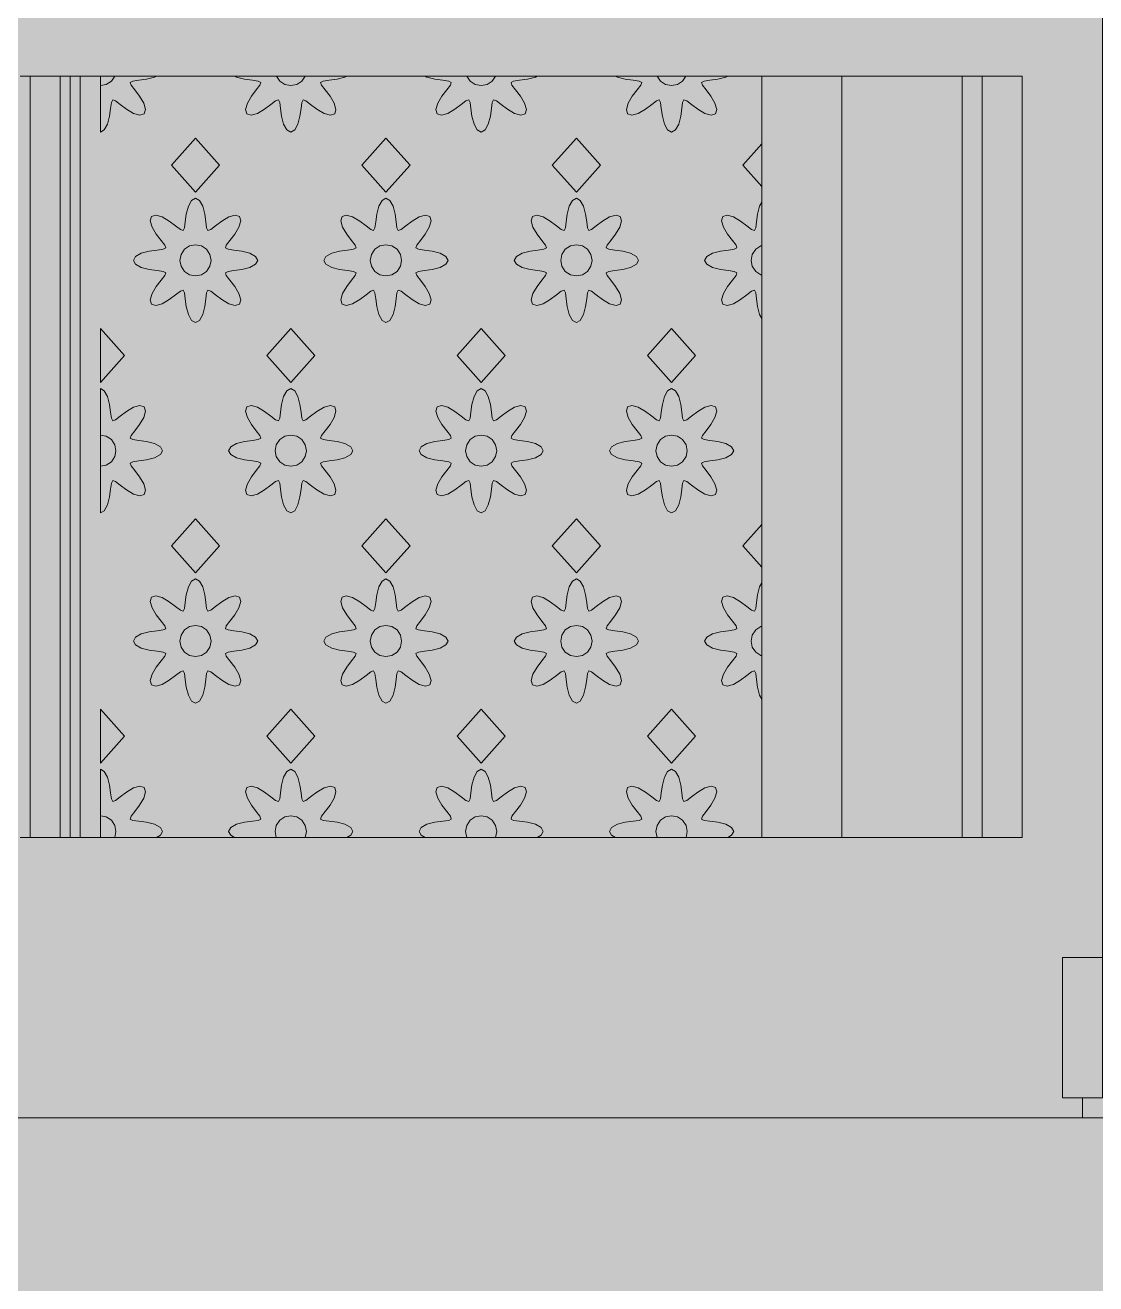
# Model space of a CAD drawing. Header units: millimetres. Extents: x -2000 to 16000, y -1200 to 12411.
# Drawn here: x 9469 to 10285, y 3492 to 4451 of the extents above; entities that cross this region are included whole.
import ezdxf

# ---------------------------------------------------------------- set-up
doc = ezdxf.new("R2010")
doc.units = ezdxf.units.MM
for name, color, linetype, lineweight, true_color in [('00_WHITE_BACKGROUND', 7, 'Continuous', 18, 0xffffff), ('01_STRUCTURE', 7, 'Continuous', 18, 0x000000), ('02_CORNICES', 7, 'Continuous', 18, 0x000000), ('03_FRAMES_DOORS', 7, 'Continuous', 18, 0x000000), ('06_ORNAMENT', 7, 'Continuous', 18, 0x000000), ('07_RAILINGS', 7, 'Continuous', 18, 0x000000)]:
    doc.layers.add(name, color=color, linetype=linetype, lineweight=lineweight, true_color=true_color)

msp = doc.modelspace()

# ---------------------------------------------------------------- linework, layer by layer
at = {"layer": '00_WHITE_BACKGROUND', "lineweight": 18, "true_color": 0xffffff}
msp.add_solid([(-2000, -1200), (16000, -1200), (-2000, 12410.687), (16000, 12410.687)], dxfattribs=at)
at = {"layer": '01_STRUCTURE', "color": 7, "lineweight": 18, "true_color": 0x000000}
for points in [[(10183.2061, 4412.2137), (10183.2061, 3832.0611), (10198.4733, 3832.0611), (10229.0076, 3832.0611), (10229.0076, 4412.2137), (10198.4733, 4412.2137)], [(10274.8092, 3618.3206), (8687.0229, 3618.3206)]]:
    msp.add_lwpolyline(points, dxfattribs=at)
at = {"layer": '02_CORNICES', "color": 7, "lineweight": 18, "true_color": 0x000000}
for points in [[(10717.5573, 3679.3893), (10717.5573, 3740.458), (10687.0229, 3740.458), (10290.0763, 3740.458), (10259.542, 3740.458), (10259.542, 3633.5878), (10274.8092, 3633.5878)], [(10274.8092, 3618.3206), (10335.8779, 3618.3206)]]:
    msp.add_lwpolyline(points, dxfattribs=at)
at = {"layer": '03_FRAMES_DOORS', "color": 7, "lineweight": 18, "true_color": 0x000000}
for points in [[(9465.6489, 3832.0611), (9473.2824, 3832.0611), (9473.2824, 4412.2137), (9465.6489, 4412.2137)], [(9503.8168, 4412.2137), (9503.8168, 3832.0611), (9511.4504, 3832.0611)], [(9511.4504, 3832.0611), (9511.4504, 4412.2137)], [(10030.5344, 4360.6412), (10030.5344, 4412.2137)], [(10091.6031, 3832.0611), (10091.6031, 4412.2137)], [(10030.5344, 4316.0305), (10030.5344, 4328.0153)], [(10030.5344, 4070.5649), (10030.5344, 4227.5878)], [(10030.5344, 4025.9542), (10030.5344, 4037.9389)], [(10030.5344, 3832.0611), (10030.5344, 3937.5115)], [(9511.4504, 3832.0611), (9526.7176, 3832.0611)], [(9569.4656, 3832.0611), (9629.0076, 3832.0611)], [(9859.542, 3832.0611), (9919.084, 3832.0611), (9950.8855, 3832.0611)], [(9972.7786, 3832.0611), (10004.5802, 3832.0611), (10030.5344, 3832.0611)], [(10030.5344, 3832.0611), (10091.6031, 3832.0611)], [(10091.6031, 3832.0611), (10183.2061, 3832.0611)]]:
    msp.add_lwpolyline(points, dxfattribs=at)
at = {"layer": '06_ORNAMENT', "color": 7, "lineweight": 18, "true_color": 0x000000}
for points in [[(9526.7176, 4412.2137), (9526.7176, 4404.9313)], [(9526.7176, 4404.9313), (9526.7176, 4369.5115), (9529.7099, 4371.1298), (9532.1527, 4375.5573), (9533.7405, 4381.5725), (9534.5649, 4387.5878), (9535.1145, 4392.1069), (9536.1374, 4394.1069), (9538.2748, 4393.4046), (9541.8626, 4390.6107), (9546.7023, 4386.9313), (9552.0763, 4383.8015), (9556.916, 4382.4122), (9560.1832, 4383.374), (9561.1603, 4386.6412), (9559.7557, 4391.4962), (9556.626, 4396.855), (9552.9466, 4401.6947), (9550.1527, 4405.2824), (9549.4504, 4407.4198), (9551.4656, 4408.4427), (9555.9695, 4409.0076), (9562, 4409.8321), (9568.0153, 4411.4046), (9569.4656, 4412.2137)], [(9526.7176, 4404.9313), (9531.2672, 4405.8473), (9535.145, 4408.4275), (9537.6641, 4412.2137)], [(9629.0076, 4412.2137), (9630.458, 4411.4046), (9636.4733, 4409.8321), (9642.5038, 4409.0076), (9647.0076, 4408.4427), (9649.0229, 4407.4198), (9648.3206, 4405.2824), (9645.5267, 4401.6947), (9641.8473, 4396.855), (9638.7176, 4391.4962), (9637.313, 4386.6412), (9638.2901, 4383.374), (9641.5573, 4382.4122), (9646.3969, 4383.8015), (9651.771, 4386.9313), (9656.6107, 4390.6107), (9660.1985, 4393.4046), (9662.3359, 4394.1069), (9663.3588, 4392.1069), (9663.9237, 4387.5878), (9664.7328, 4381.5725), (9666.3206, 4375.5573), (9668.7634, 4371.1298), (9671.7557, 4369.5115), (9674.7481, 4371.1298), (9677.1908, 4375.5573), (9678.7786, 4381.5725), (9679.6031, 4387.5878), (9680.1527, 4392.1069), (9681.1756, 4394.1069), (9683.313, 4393.4046), (9686.9008, 4390.6107), (9691.7405, 4386.9313), (9697.1145, 4383.8015), (9701.9542, 4382.4122), (9705.2214, 4383.374), (9706.1985, 4386.6412), (9704.7939, 4391.4962), (9701.6641, 4396.855), (9697.9847, 4401.6947), (9695.1908, 4405.2824), (9694.4885, 4407.4198), (9696.5038, 4408.4427), (9701.0076, 4409.0076), (9707.0382, 4409.8321), (9713.0534, 4411.4046), (9714.5038, 4412.2137)], [(9660.8092, 4412.2137), (9663.3282, 4408.4275), (9667.2061, 4405.8473), (9671.7557, 4404.9313), (9676.3053, 4405.8473), (9680.1832, 4408.4275), (9682.7023, 4412.2137)], [(9774.0458, 4412.2137), (9775.4962, 4411.4046), (9781.5115, 4409.8321), (9787.542, 4409.0076), (9792.0458, 4408.4427), (9794.0611, 4407.4198), (9793.3588, 4405.2824), (9790.5649, 4401.6947), (9786.8855, 4396.855), (9783.7557, 4391.4962), (9782.3511, 4386.6412), (9783.3282, 4383.374), (9786.5954, 4382.4122), (9791.4351, 4383.8015), (9796.8092, 4386.9313), (9801.6489, 4390.6107), (9805.2366, 4393.4046), (9807.374, 4394.1069), (9808.3969, 4392.1069), (9808.9618, 4387.5878), (9809.771, 4381.5725), (9811.3588, 4375.5573), (9813.8015, 4371.1298), (9816.7939, 4369.5115), (9819.7863, 4371.1298), (9822.229, 4375.5573), (9823.8168, 4381.5725), (9824.6412, 4387.5878), (9825.1908, 4392.1069), (9826.2137, 4394.1069), (9828.3511, 4393.4046), (9831.9389, 4390.6107), (9836.7786, 4386.9313), (9842.1527, 4383.8015), (9846.9924, 4382.4122), (9850.2595, 4383.374), (9851.2366, 4386.6412), (9849.8321, 4391.4962), (9846.7023, 4396.855), (9843.0229, 4401.6947), (9840.229, 4405.2824), (9839.5267, 4407.4198), (9841.542, 4408.4427), (9846.0458, 4409.0076), (9852.0763, 4409.8321), (9858.0916, 4411.4046), (9859.542, 4412.2137)], [(9805.8473, 4412.2137), (9808.3664, 4408.4275), (9812.2443, 4405.8473), (9816.7939, 4404.9313), (9821.3435, 4405.8473), (9825.2214, 4408.4275), (9827.7405, 4412.2137)], [(9919.084, 4412.2137), (9920.5344, 4411.4046), (9926.5496, 4409.8321), (9932.5802, 4409.0076), (9937.084, 4408.4427), (9939.0992, 4407.4198), (9938.3969, 4405.2824), (9935.6031, 4401.6947), (9931.9237, 4396.855), (9928.7939, 4391.4962), (9927.3893, 4386.6412), (9928.3664, 4383.374), (9931.6336, 4382.4122), (9936.4733, 4383.8015), (9941.8473, 4386.9313), (9946.687, 4390.6107), (9950.2748, 4393.4046), (9952.4122, 4394.1069), (9953.4351, 4392.1069), (9954, 4387.5878), (9954.8092, 4381.5725), (9956.3969, 4375.5573), (9958.8397, 4371.1298), (9961.8321, 4369.5115), (9964.8244, 4371.1298), (9967.2672, 4375.5573), (9968.855, 4381.5725), (9969.6794, 4387.5878), (9970.229, 4392.1069), (9971.2519, 4394.1069), (9973.3893, 4393.4046), (9976.9771, 4390.6107), (9981.8168, 4386.9313), (9987.1908, 4383.8015), (9992.0305, 4382.4122), (9995.2977, 4383.374), (9996.2748, 4386.6412), (9994.8702, 4391.4962), (9991.7405, 4396.855), (9988.0611, 4401.6947), (9985.2672, 4405.2824), (9984.5649, 4407.4198), (9986.5802, 4408.4427), (9991.084, 4409.0076), (9997.1145, 4409.8321), (10003.1298, 4411.4046), (10004.5802, 4412.2137)], [(9950.8855, 4412.2137), (9953.4046, 4408.4275), (9957.2824, 4405.8473), (9961.8321, 4404.9313), (9966.3817, 4405.8473), (9970.2595, 4408.4275), (9972.7786, 4412.2137)], [(10030.5344, 4282.9618), (10030.5344, 4316.0305), (10028.916, 4313.0992), (10027.3282, 4307.084), (10026.5191, 4301.0687), (10025.9542, 4296.5496), (10024.9313, 4294.5496), (10022.7939, 4295.2519), (10019.2061, 4298.0458), (10014.3664, 4301.7099), (10008.9924, 4304.855), (10004.1527, 4306.2443), (10000.8855, 4305.2672), (9999.9084, 4302.0153), (10001.313, 4297.1603), (10004.4427, 4291.7863), (10008.1221, 4286.9466), (10010.916, 4283.3588), (10011.6183, 4281.2214), (10009.6031, 4280.2137), (10005.0992, 4279.6489), (9999.0687, 4278.8244), (9993.0534, 4277.2366), (9988.6412, 4274.8092), (9987.0229, 4271.8015), (9988.6412, 4268.8092), (9993.0534, 4266.3664), (9999.0687, 4264.7939), (10005.0992, 4263.9695), (10009.6031, 4263.4046), (10011.6183, 4262.3817), (10010.916, 4260.2443), (10008.1221, 4256.6565), (10004.4427, 4251.8168), (10001.313, 4246.458), (9999.9084, 4241.6031), (10000.8855, 4238.3359), (10004.1527, 4237.374), (10008.9924, 4238.7634), (10014.3664, 4241.8931), (10019.2061, 4245.5725), (10022.7939, 4248.3664), (10024.9313, 4249.0687), (10025.9542, 4247.0687), (10026.5191, 4242.5496), (10027.3282, 4236.5344), (10028.916, 4230.5191), (10030.5344, 4227.5878), (10030.5344, 4260.6565)], [(10030.5344, 4282.9618), (10029.8015, 4282.8092), (10025.9237, 4280.229), (10023.3435, 4276.3664), (10022.4427, 4271.8015), (10023.3435, 4267.2519), (10025.9237, 4263.3893), (10029.8015, 4260.8092), (10030.5344, 4260.6565)], [(10030.5344, 4260.6565), (10030.5344, 4282.9618)], [(9526.7176, 4114.855), (9526.7176, 4079.4351), (9529.7099, 4081.0534), (9532.1527, 4085.4809), (9533.7405, 4091.4962), (9534.5649, 4097.5115), (9535.1145, 4102.0305), (9536.1374, 4104.0305), (9538.2748, 4103.3282), (9541.8626, 4100.5344), (9546.7023, 4096.855), (9552.0763, 4093.7252), (9556.916, 4092.3359), (9560.1832, 4093.2977), (9561.1603, 4096.5649), (9559.7557, 4101.4198), (9556.626, 4106.7786), (9552.9466, 4111.6183), (9550.1527, 4115.2061), (9549.4504, 4117.3435), (9551.4656, 4118.3664), (9555.9695, 4118.9313), (9562, 4119.7557), (9568.0153, 4121.3282), (9572.4275, 4123.771), (9574.0458, 4126.7634), (9572.4275, 4129.771), (9568.0153, 4132.1985), (9562, 4133.7863), (9555.9695, 4134.6107), (9551.4656, 4135.1756), (9549.4504, 4136.1832), (9550.1527, 4138.3206), (9552.9466, 4141.9084), (9556.626, 4146.7481), (9559.7557, 4152.1221), (9561.1603, 4156.9771), (9560.1832, 4160.229), (9556.916, 4161.2061), (9552.0763, 4159.8168), (9546.7023, 4156.6718), (9541.8626, 4153.0076), (9538.2748, 4150.2137), (9536.1374, 4149.5115), (9535.1145, 4151.5115), (9534.5649, 4156.0305), (9533.7405, 4162.0458), (9532.1527, 4168.0611), (9529.7099, 4172.4733), (9526.7176, 4174.0916), (9526.7176, 4138.6718)], [(9526.7176, 4114.855), (9531.2672, 4115.771), (9535.145, 4118.3511), (9537.7252, 4122.2137), (9538.626, 4126.7634), (9537.7252, 4131.3282), (9535.145, 4135.1908), (9531.2672, 4137.771), (9526.7176, 4138.6718)], [(9526.7176, 4138.6718), (9526.7176, 4114.855)], [(10030.5344, 3992.8855), (10030.5344, 4025.9542), (10028.916, 4023.0229), (10027.3282, 4017.0076), (10026.5191, 4010.9924), (10025.9542, 4006.4733), (10024.9313, 4004.4733), (10022.7939, 4005.1756), (10019.2061, 4007.9695), (10014.3664, 4011.6336), (10008.9924, 4014.7786), (10004.1527, 4016.1679), (10000.8855, 4015.1908), (9999.9084, 4011.9389), (10001.313, 4007.084), (10004.4427, 4001.7099), (10008.1221, 3996.8702), (10010.916, 3993.2824), (10011.6183, 3991.145), (10009.6031, 3990.1374), (10005.0992, 3989.5725), (9999.0687, 3988.7481), (9993.0534, 3987.1603), (9988.6412, 3984.7328), (9987.0229, 3981.7252), (9988.6412, 3978.7328), (9993.0534, 3976.2901), (9999.0687, 3974.7176), (10005.0992, 3973.8931), (10009.6031, 3973.3282), (10011.6183, 3972.3053), (10010.916, 3970.1679), (10008.1221, 3966.5802), (10004.4427, 3961.7405), (10001.313, 3956.3817), (9999.9084, 3951.5267), (10000.8855, 3948.2595), (10004.1527, 3947.2977), (10008.9924, 3948.687), (10014.3664, 3951.8168), (10019.2061, 3955.4962), (10022.7939, 3958.2901), (10024.9313, 3958.9924), (10025.9542, 3956.9924), (10026.5191, 3952.4733), (10027.3282, 3946.458), (10028.916, 3940.4427), (10030.5344, 3937.5115), (10030.5344, 3970.5802)], [(10030.5344, 3992.8855), (10029.8015, 3992.7328), (10025.9237, 3990.1527), (10023.3435, 3986.2901), (10022.4427, 3981.7252), (10023.3435, 3977.1756), (10025.9237, 3973.313), (10029.8015, 3970.7328), (10030.5344, 3970.5802)], [(10030.5344, 3970.5802), (10030.5344, 3992.8855)], [(9537.6641, 3832.0611), (9569.4656, 3832.0611), (9572.4275, 3833.6947), (9574.0458, 3836.687), (9572.4275, 3839.6947), (9568.0153, 3842.1221), (9562, 3843.7099), (9555.9695, 3844.5344), (9551.4656, 3845.0992), (9549.4504, 3846.1069), (9550.1527, 3848.2443), (9552.9466, 3851.8321), (9556.626, 3856.6718), (9559.7557, 3862.0458), (9561.1603, 3866.9008), (9560.1832, 3870.1527), (9556.916, 3871.1298), (9552.0763, 3869.7405), (9546.7023, 3866.5954), (9541.8626, 3862.9313), (9538.2748, 3860.1374), (9536.1374, 3859.4351), (9535.1145, 3861.4351), (9534.5649, 3865.9542), (9533.7405, 3871.9695), (9532.1527, 3877.9847), (9529.7099, 3882.3969), (9526.7176, 3884.0153), (9526.7176, 3848.5954)], [(9682.7023, 3832.0611), (9714.5038, 3832.0611), (9717.4656, 3833.6947), (9719.084, 3836.687), (9717.4656, 3839.6947), (9713.0534, 3842.1221), (9707.0382, 3843.7099), (9701.0076, 3844.5344), (9696.5038, 3845.0992), (9694.4885, 3846.1069), (9695.1908, 3848.2443), (9697.9847, 3851.8321), (9701.6641, 3856.6718), (9704.7939, 3862.0458), (9706.1985, 3866.9008), (9705.2214, 3870.1527), (9701.9542, 3871.1298), (9697.1145, 3869.7405), (9691.7405, 3866.5954), (9686.9008, 3862.9313), (9683.313, 3860.1374), (9681.1756, 3859.4351), (9680.1527, 3861.4351), (9679.6031, 3865.9542), (9678.7786, 3871.9695), (9677.1908, 3877.9847), (9674.7481, 3882.3969), (9671.7557, 3884.0153), (9668.7634, 3882.3969), (9666.3206, 3877.9847), (9664.7328, 3871.9695), (9663.9237, 3865.9542), (9663.3588, 3861.4351), (9662.3359, 3859.4351), (9660.1985, 3860.1374), (9656.6107, 3862.9313), (9651.771, 3866.5954), (9646.3969, 3869.7405), (9641.5573, 3871.1298), (9638.2901, 3870.1527), (9637.313, 3866.9008), (9638.7176, 3862.0458), (9641.8473, 3856.6718), (9645.5267, 3851.8321), (9648.3206, 3848.2443), (9649.0229, 3846.1069), (9647.0076, 3845.0992), (9642.5038, 3844.5344), (9636.4733, 3843.7099), (9630.458, 3842.1221), (9626.0458, 3839.6947), (9624.4275, 3836.687), (9626.0458, 3833.6947), (9629.0076, 3832.0611), (9660.8092, 3832.0611)], [(9827.7405, 3832.0611), (9859.542, 3832.0611), (9862.5038, 3833.6947), (9864.1221, 3836.687), (9862.5038, 3839.6947), (9858.0916, 3842.1221), (9852.0763, 3843.7099), (9846.0458, 3844.5344), (9841.542, 3845.0992), (9839.5267, 3846.1069), (9840.229, 3848.2443), (9843.0229, 3851.8321), (9846.7023, 3856.6718), (9849.8321, 3862.0458), (9851.2366, 3866.9008), (9850.2595, 3870.1527), (9846.9924, 3871.1298), (9842.1527, 3869.7405), (9836.7786, 3866.5954), (9831.9389, 3862.9313), (9828.3511, 3860.1374), (9826.2137, 3859.4351), (9825.1908, 3861.4351), (9824.6412, 3865.9542), (9823.8168, 3871.9695), (9822.229, 3877.9847), (9819.7863, 3882.3969), (9816.7939, 3884.0153), (9813.8015, 3882.3969), (9811.3588, 3877.9847), (9809.771, 3871.9695), (9808.9618, 3865.9542), (9808.3969, 3861.4351), (9807.374, 3859.4351), (9805.2366, 3860.1374), (9801.6489, 3862.9313), (9796.8092, 3866.5954), (9791.4351, 3869.7405), (9786.5954, 3871.1298), (9783.3282, 3870.1527), (9782.3511, 3866.9008), (9783.7557, 3862.0458), (9786.8855, 3856.6718), (9790.5649, 3851.8321), (9793.3588, 3848.2443), (9794.0611, 3846.1069), (9792.0458, 3845.0992), (9787.542, 3844.5344), (9781.5115, 3843.7099), (9775.4962, 3842.1221), (9771.084, 3839.6947), (9769.4656, 3836.687), (9771.084, 3833.6947), (9774.0458, 3832.0611), (9805.8473, 3832.0611)], [(10004.5802, 3832.0611), (10007.542, 3833.6947), (10009.1603, 3836.687), (10007.542, 3839.6947), (10003.1298, 3842.1221), (9997.1145, 3843.7099), (9991.084, 3844.5344), (9986.5802, 3845.0992), (9984.5649, 3846.1069), (9985.2672, 3848.2443), (9988.0611, 3851.8321), (9991.7405, 3856.6718), (9994.8702, 3862.0458), (9996.2748, 3866.9008), (9995.2977, 3870.1527), (9992.0305, 3871.1298), (9987.1908, 3869.7405), (9981.8168, 3866.5954), (9976.9771, 3862.9313), (9973.3893, 3860.1374), (9971.2519, 3859.4351), (9970.229, 3861.4351), (9969.6794, 3865.9542), (9968.855, 3871.9695), (9967.2672, 3877.9847), (9964.8244, 3882.3969), (9961.8321, 3884.0153), (9958.8397, 3882.3969), (9956.3969, 3877.9847), (9954.8092, 3871.9695), (9954, 3865.9542), (9953.4351, 3861.4351), (9952.4122, 3859.4351), (9950.2748, 3860.1374), (9946.687, 3862.9313), (9941.8473, 3866.5954), (9936.4733, 3869.7405), (9931.6336, 3871.1298), (9928.3664, 3870.1527), (9927.3893, 3866.9008), (9928.7939, 3862.0458), (9931.9237, 3856.6718), (9935.6031, 3851.8321), (9938.3969, 3848.2443), (9939.0992, 3846.1069), (9937.084, 3845.0992), (9932.5802, 3844.5344), (9926.5496, 3843.7099), (9920.5344, 3842.1221), (9916.1221, 3839.6947), (9914.5038, 3836.687), (9916.1221, 3833.6947), (9919.084, 3832.0611)], [(9537.6641, 3832.0611), (9537.7252, 3832.1374), (9538.626, 3836.687), (9537.7252, 3841.2519), (9535.145, 3845.1145), (9531.2672, 3847.6947), (9526.7176, 3848.5954)], [(9526.7176, 3848.5954), (9526.7176, 3832.0611), (9537.6641, 3832.0611)], [(9682.7023, 3832.0611), (9682.7634, 3832.1374), (9683.6641, 3836.687), (9682.7634, 3841.2519), (9680.1832, 3845.1145), (9676.3053, 3847.6947), (9671.7557, 3848.5954), (9667.2061, 3847.6947), (9663.3282, 3845.1145), (9660.7481, 3841.2519), (9659.8473, 3836.687), (9660.7481, 3832.1374), (9660.8092, 3832.0611)], [(9827.7405, 3832.0611), (9827.8015, 3832.1374), (9828.7023, 3836.687), (9827.8015, 3841.2519), (9825.2214, 3845.1145), (9821.3435, 3847.6947), (9816.7939, 3848.5954), (9812.2443, 3847.6947), (9808.3664, 3845.1145), (9805.7863, 3841.2519), (9804.8855, 3836.687), (9805.7863, 3832.1374), (9805.8473, 3832.0611)], [(9660.8092, 3832.0611), (9682.7023, 3832.0611)], [(9805.8473, 3832.0611), (9827.7405, 3832.0611)]]:
    msp.add_lwpolyline(points, dxfattribs=at)
for points in [[(9580.916, 4344.3206), (9599.2366, 4323.7099), (9617.5573, 4344.3206), (9599.2366, 4364.9313)], [(9725.9542, 4344.3206), (9744.2748, 4323.7099), (9762.5954, 4344.3206), (9744.2748, 4364.9313)], [(9870.9924, 4344.3206), (9889.313, 4323.7099), (9907.6336, 4344.3206), (9889.313, 4364.9313)], [(10016.0305, 4344.3206), (10030.5344, 4328.0153), (10030.5344, 4360.6412)], [(9551.9084, 4271.8015), (9553.5267, 4268.8092), (9557.9389, 4266.3664), (9563.9542, 4264.7939), (9569.9847, 4263.9695), (9574.4885, 4263.4046), (9576.5038, 4262.3817), (9575.8015, 4260.2443), (9573.0076, 4256.6565), (9569.3282, 4251.8168), (9566.1985, 4246.458), (9564.7939, 4241.6031), (9565.771, 4238.3359), (9569.0382, 4237.374), (9573.8779, 4238.7634), (9579.2519, 4241.8931), (9584.0916, 4245.5725), (9587.6794, 4248.3664), (9589.8168, 4249.0687), (9590.8397, 4247.0687), (9591.4046, 4242.5496), (9592.2137, 4236.5344), (9593.8015, 4230.5191), (9596.2443, 4226.0916), (9599.2366, 4224.4733), (9602.229, 4226.0916), (9604.6718, 4230.5191), (9606.2595, 4236.5344), (9607.084, 4242.5496), (9607.6336, 4247.0687), (9608.6565, 4249.0687), (9610.7939, 4248.3664), (9614.3817, 4245.5725), (9619.2214, 4241.8931), (9624.5954, 4238.7634), (9629.4351, 4237.374), (9632.7023, 4238.3359), (9633.6794, 4241.6031), (9632.2748, 4246.458), (9629.145, 4251.8168), (9625.4656, 4256.6565), (9622.6718, 4260.2443), (9621.9695, 4262.3817), (9623.9847, 4263.4046), (9628.4885, 4263.9695), (9634.5191, 4264.7939), (9640.5344, 4266.3664), (9644.9466, 4268.8092), (9646.5649, 4271.8015), (9644.9466, 4274.8092), (9640.5344, 4277.2366), (9634.5191, 4278.8244), (9628.4885, 4279.6489), (9623.9847, 4280.2137), (9621.9695, 4281.2214), (9622.6718, 4283.3588), (9625.4656, 4286.9466), (9629.145, 4291.7863), (9632.2748, 4297.1603), (9633.6794, 4302.0153), (9632.7023, 4305.2672), (9629.4351, 4306.2443), (9624.5954, 4304.855), (9619.2214, 4301.7099), (9614.3817, 4298.0458), (9610.7939, 4295.2519), (9608.6565, 4294.5496), (9607.6336, 4296.5496), (9607.084, 4301.0687), (9606.2595, 4307.084), (9604.6718, 4313.0992), (9602.229, 4317.5115), (9599.2366, 4319.1298), (9596.2443, 4317.5115), (9593.8015, 4313.0992), (9592.2137, 4307.084), (9591.4046, 4301.0687), (9590.8397, 4296.5496), (9589.8168, 4294.5496), (9587.6794, 4295.2519), (9584.0916, 4298.0458), (9579.2519, 4301.7099), (9573.8779, 4304.855), (9569.0382, 4306.2443), (9565.771, 4305.2672), (9564.7939, 4302.0153), (9566.1985, 4297.1603), (9569.3282, 4291.7863), (9573.0076, 4286.9466), (9575.8015, 4283.3588), (9576.5038, 4281.2214), (9574.4885, 4280.2137), (9569.9847, 4279.6489), (9563.9542, 4278.8244), (9557.9389, 4277.2366), (9553.5267, 4274.8092)], [(9696.9466, 4271.8015), (9698.5649, 4268.8092), (9702.9771, 4266.3664), (9708.9924, 4264.7939), (9715.0229, 4263.9695), (9719.5267, 4263.4046), (9721.542, 4262.3817), (9720.8397, 4260.2443), (9718.0458, 4256.6565), (9714.3664, 4251.8168), (9711.2366, 4246.458), (9709.8321, 4241.6031), (9710.8092, 4238.3359), (9714.0763, 4237.374), (9718.916, 4238.7634), (9724.2901, 4241.8931), (9729.1298, 4245.5725), (9732.7176, 4248.3664), (9734.855, 4249.0687), (9735.8779, 4247.0687), (9736.4427, 4242.5496), (9737.2519, 4236.5344), (9738.8397, 4230.5191), (9741.2824, 4226.0916), (9744.2748, 4224.4733), (9747.2672, 4226.0916), (9749.7099, 4230.5191), (9751.2977, 4236.5344), (9752.1221, 4242.5496), (9752.6718, 4247.0687), (9753.6947, 4249.0687), (9755.8321, 4248.3664), (9759.4198, 4245.5725), (9764.2595, 4241.8931), (9769.6336, 4238.7634), (9774.4733, 4237.374), (9777.7405, 4238.3359), (9778.7176, 4241.6031), (9777.313, 4246.458), (9774.1832, 4251.8168), (9770.5038, 4256.6565), (9767.7099, 4260.2443), (9767.0076, 4262.3817), (9769.0229, 4263.4046), (9773.5267, 4263.9695), (9779.5573, 4264.7939), (9785.5725, 4266.3664), (9789.9847, 4268.8092), (9791.6031, 4271.8015), (9789.9847, 4274.8092), (9785.5725, 4277.2366), (9779.5573, 4278.8244), (9773.5267, 4279.6489), (9769.0229, 4280.2137), (9767.0076, 4281.2214), (9767.7099, 4283.3588), (9770.5038, 4286.9466), (9774.1832, 4291.7863), (9777.313, 4297.1603), (9778.7176, 4302.0153), (9777.7405, 4305.2672), (9774.4733, 4306.2443), (9769.6336, 4304.855), (9764.2595, 4301.7099), (9759.4198, 4298.0458), (9755.8321, 4295.2519), (9753.6947, 4294.5496), (9752.6718, 4296.5496), (9752.1221, 4301.0687), (9751.2977, 4307.084), (9749.7099, 4313.0992), (9747.2672, 4317.5115), (9744.2748, 4319.1298), (9741.2824, 4317.5115), (9738.8397, 4313.0992), (9737.2519, 4307.084), (9736.4427, 4301.0687), (9735.8779, 4296.5496), (9734.855, 4294.5496), (9732.7176, 4295.2519), (9729.1298, 4298.0458), (9724.2901, 4301.7099), (9718.916, 4304.855), (9714.0763, 4306.2443), (9710.8092, 4305.2672), (9709.8321, 4302.0153), (9711.2366, 4297.1603), (9714.3664, 4291.7863), (9718.0458, 4286.9466), (9720.8397, 4283.3588), (9721.542, 4281.2214), (9719.5267, 4280.2137), (9715.0229, 4279.6489), (9708.9924, 4278.8244), (9702.9771, 4277.2366), (9698.5649, 4274.8092)], [(9841.9847, 4271.8015), (9843.6031, 4268.8092), (9848.0153, 4266.3664), (9854.0305, 4264.7939), (9860.0611, 4263.9695), (9864.5649, 4263.4046), (9866.5802, 4262.3817), (9865.8779, 4260.2443), (9863.084, 4256.6565), (9859.4046, 4251.8168), (9856.2748, 4246.458), (9854.8702, 4241.6031), (9855.8473, 4238.3359), (9859.1145, 4237.374), (9863.9542, 4238.7634), (9869.3282, 4241.8931), (9874.1679, 4245.5725), (9877.7557, 4248.3664), (9879.8931, 4249.0687), (9880.916, 4247.0687), (9881.4809, 4242.5496), (9882.2901, 4236.5344), (9883.8779, 4230.5191), (9886.3206, 4226.0916), (9889.313, 4224.4733), (9892.3053, 4226.0916), (9894.7481, 4230.5191), (9896.3359, 4236.5344), (9897.1603, 4242.5496), (9897.7099, 4247.0687), (9898.7328, 4249.0687), (9900.8702, 4248.3664), (9904.458, 4245.5725), (9909.2977, 4241.8931), (9914.6718, 4238.7634), (9919.5115, 4237.374), (9922.7786, 4238.3359), (9923.7557, 4241.6031), (9922.3511, 4246.458), (9919.2214, 4251.8168), (9915.542, 4256.6565), (9912.7481, 4260.2443), (9912.0458, 4262.3817), (9914.0611, 4263.4046), (9918.5649, 4263.9695), (9924.5954, 4264.7939), (9930.6107, 4266.3664), (9935.0229, 4268.8092), (9936.6412, 4271.8015), (9935.0229, 4274.8092), (9930.6107, 4277.2366), (9924.5954, 4278.8244), (9918.5649, 4279.6489), (9914.0611, 4280.2137), (9912.0458, 4281.2214), (9912.7481, 4283.3588), (9915.542, 4286.9466), (9919.2214, 4291.7863), (9922.3511, 4297.1603), (9923.7557, 4302.0153), (9922.7786, 4305.2672), (9919.5115, 4306.2443), (9914.6718, 4304.855), (9909.2977, 4301.7099), (9904.458, 4298.0458), (9900.8702, 4295.2519), (9898.7328, 4294.5496), (9897.7099, 4296.5496), (9897.1603, 4301.0687), (9896.3359, 4307.084), (9894.7481, 4313.0992), (9892.3053, 4317.5115), (9889.313, 4319.1298), (9886.3206, 4317.5115), (9883.8779, 4313.0992), (9882.2901, 4307.084), (9881.4809, 4301.0687), (9880.916, 4296.5496), (9879.8931, 4294.5496), (9877.7557, 4295.2519), (9874.1679, 4298.0458), (9869.3282, 4301.7099), (9863.9542, 4304.855), (9859.1145, 4306.2443), (9855.8473, 4305.2672), (9854.8702, 4302.0153), (9856.2748, 4297.1603), (9859.4046, 4291.7863), (9863.084, 4286.9466), (9865.8779, 4283.3588), (9866.5802, 4281.2214), (9864.5649, 4280.2137), (9860.0611, 4279.6489), (9854.0305, 4278.8244), (9848.0153, 4277.2366), (9843.6031, 4274.8092)], [(9587.3282, 4271.8015), (9588.229, 4267.2519), (9590.8092, 4263.3893), (9594.687, 4260.8092), (9599.2366, 4259.8931), (9603.7863, 4260.8092), (9607.6641, 4263.3893), (9610.2443, 4267.2519), (9611.145, 4271.8015), (9610.2443, 4276.3664), (9607.6641, 4280.229), (9603.7863, 4282.8092), (9599.2366, 4283.7099), (9594.687, 4282.8092), (9590.8092, 4280.229), (9588.229, 4276.3664)], [(9732.3664, 4271.8015), (9733.2672, 4267.2519), (9735.8473, 4263.3893), (9739.7252, 4260.8092), (9744.2748, 4259.8931), (9748.8244, 4260.8092), (9752.7023, 4263.3893), (9755.2824, 4267.2519), (9756.1832, 4271.8015), (9755.2824, 4276.3664), (9752.7023, 4280.229), (9748.8244, 4282.8092), (9744.2748, 4283.7099), (9739.7252, 4282.8092), (9735.8473, 4280.229), (9733.2672, 4276.3664)], [(9877.4046, 4271.8015), (9878.3053, 4267.2519), (9880.8855, 4263.3893), (9884.7634, 4260.8092), (9889.313, 4259.8931), (9893.8626, 4260.8092), (9897.7405, 4263.3893), (9900.3206, 4267.2519), (9901.2214, 4271.8015), (9900.3206, 4276.3664), (9897.7405, 4280.229), (9893.8626, 4282.8092), (9889.313, 4283.7099), (9884.7634, 4282.8092), (9880.8855, 4280.229), (9878.3053, 4276.3664)], [(9526.7176, 4219.8931), (9526.7176, 4178.6718), (9545.0382, 4199.2824)], [(9653.4351, 4199.2824), (9671.7557, 4178.6718), (9690.0763, 4199.2824), (9671.7557, 4219.8931)], [(9798.4733, 4199.2824), (9816.7939, 4178.6718), (9835.1145, 4199.2824), (9816.7939, 4219.8931)], [(9943.5115, 4199.2824), (9961.8321, 4178.6718), (9980.1527, 4199.2824), (9961.8321, 4219.8931)], [(9624.4275, 4126.7634), (9626.0458, 4123.771), (9630.458, 4121.3282), (9636.4733, 4119.7557), (9642.5038, 4118.9313), (9647.0076, 4118.3664), (9649.0229, 4117.3435), (9648.3206, 4115.2061), (9645.5267, 4111.6183), (9641.8473, 4106.7786), (9638.7176, 4101.4198), (9637.313, 4096.5649), (9638.2901, 4093.2977), (9641.5573, 4092.3359), (9646.3969, 4093.7252), (9651.771, 4096.855), (9656.6107, 4100.5344), (9660.1985, 4103.3282), (9662.3359, 4104.0305), (9663.3588, 4102.0305), (9663.9237, 4097.5115), (9664.7328, 4091.4962), (9666.3206, 4085.4809), (9668.7634, 4081.0534), (9671.7557, 4079.4351), (9674.7481, 4081.0534), (9677.1908, 4085.4809), (9678.7786, 4091.4962), (9679.6031, 4097.5115), (9680.1527, 4102.0305), (9681.1756, 4104.0305), (9683.313, 4103.3282), (9686.9008, 4100.5344), (9691.7405, 4096.855), (9697.1145, 4093.7252), (9701.9542, 4092.3359), (9705.2214, 4093.2977), (9706.1985, 4096.5649), (9704.7939, 4101.4198), (9701.6641, 4106.7786), (9697.9847, 4111.6183), (9695.1908, 4115.2061), (9694.4885, 4117.3435), (9696.5038, 4118.3664), (9701.0076, 4118.9313), (9707.0382, 4119.7557), (9713.0534, 4121.3282), (9717.4656, 4123.771), (9719.084, 4126.7634), (9717.4656, 4129.771), (9713.0534, 4132.1985), (9707.0382, 4133.7863), (9701.0076, 4134.6107), (9696.5038, 4135.1756), (9694.4885, 4136.1832), (9695.1908, 4138.3206), (9697.9847, 4141.9084), (9701.6641, 4146.7481), (9704.7939, 4152.1221), (9706.1985, 4156.9771), (9705.2214, 4160.229), (9701.9542, 4161.2061), (9697.1145, 4159.8168), (9691.7405, 4156.6718), (9686.9008, 4153.0076), (9683.313, 4150.2137), (9681.1756, 4149.5115), (9680.1527, 4151.5115), (9679.6031, 4156.0305), (9678.7786, 4162.0458), (9677.1908, 4168.0611), (9674.7481, 4172.4733), (9671.7557, 4174.0916), (9668.7634, 4172.4733), (9666.3206, 4168.0611), (9664.7328, 4162.0458), (9663.9237, 4156.0305), (9663.3588, 4151.5115), (9662.3359, 4149.5115), (9660.1985, 4150.2137), (9656.6107, 4153.0076), (9651.771, 4156.6718), (9646.3969, 4159.8168), (9641.5573, 4161.2061), (9638.2901, 4160.229), (9637.313, 4156.9771), (9638.7176, 4152.1221), (9641.8473, 4146.7481), (9645.5267, 4141.9084), (9648.3206, 4138.3206), (9649.0229, 4136.1832), (9647.0076, 4135.1756), (9642.5038, 4134.6107), (9636.4733, 4133.7863), (9630.458, 4132.1985), (9626.0458, 4129.771)], [(9769.4656, 4126.7634), (9771.084, 4123.771), (9775.4962, 4121.3282), (9781.5115, 4119.7557), (9787.542, 4118.9313), (9792.0458, 4118.3664), (9794.0611, 4117.3435), (9793.3588, 4115.2061), (9790.5649, 4111.6183), (9786.8855, 4106.7786), (9783.7557, 4101.4198), (9782.3511, 4096.5649), (9783.3282, 4093.2977), (9786.5954, 4092.3359), (9791.4351, 4093.7252), (9796.8092, 4096.855), (9801.6489, 4100.5344), (9805.2366, 4103.3282), (9807.374, 4104.0305), (9808.3969, 4102.0305), (9808.9618, 4097.5115), (9809.771, 4091.4962), (9811.3588, 4085.4809), (9813.8015, 4081.0534), (9816.7939, 4079.4351), (9819.7863, 4081.0534), (9822.229, 4085.4809), (9823.8168, 4091.4962), (9824.6412, 4097.5115), (9825.1908, 4102.0305), (9826.2137, 4104.0305), (9828.3511, 4103.3282), (9831.9389, 4100.5344), (9836.7786, 4096.855), (9842.1527, 4093.7252), (9846.9924, 4092.3359), (9850.2595, 4093.2977), (9851.2366, 4096.5649), (9849.8321, 4101.4198), (9846.7023, 4106.7786), (9843.0229, 4111.6183), (9840.229, 4115.2061), (9839.5267, 4117.3435), (9841.542, 4118.3664), (9846.0458, 4118.9313), (9852.0763, 4119.7557), (9858.0916, 4121.3282), (9862.5038, 4123.771), (9864.1221, 4126.7634), (9862.5038, 4129.771), (9858.0916, 4132.1985), (9852.0763, 4133.7863), (9846.0458, 4134.6107), (9841.542, 4135.1756), (9839.5267, 4136.1832), (9840.229, 4138.3206), (9843.0229, 4141.9084), (9846.7023, 4146.7481), (9849.8321, 4152.1221), (9851.2366, 4156.9771), (9850.2595, 4160.229), (9846.9924, 4161.2061), (9842.1527, 4159.8168), (9836.7786, 4156.6718), (9831.9389, 4153.0076), (9828.3511, 4150.2137), (9826.2137, 4149.5115), (9825.1908, 4151.5115), (9824.6412, 4156.0305), (9823.8168, 4162.0458), (9822.229, 4168.0611), (9819.7863, 4172.4733), (9816.7939, 4174.0916), (9813.8015, 4172.4733), (9811.3588, 4168.0611), (9809.771, 4162.0458), (9808.9618, 4156.0305), (9808.3969, 4151.5115), (9807.374, 4149.5115), (9805.2366, 4150.2137), (9801.6489, 4153.0076), (9796.8092, 4156.6718), (9791.4351, 4159.8168), (9786.5954, 4161.2061), (9783.3282, 4160.229), (9782.3511, 4156.9771), (9783.7557, 4152.1221), (9786.8855, 4146.7481), (9790.5649, 4141.9084), (9793.3588, 4138.3206), (9794.0611, 4136.1832), (9792.0458, 4135.1756), (9787.542, 4134.6107), (9781.5115, 4133.7863), (9775.4962, 4132.1985), (9771.084, 4129.771)], [(9914.5038, 4126.7634), (9916.1221, 4123.771), (9920.5344, 4121.3282), (9926.5496, 4119.7557), (9932.5802, 4118.9313), (9937.084, 4118.3664), (9939.0992, 4117.3435), (9938.3969, 4115.2061), (9935.6031, 4111.6183), (9931.9237, 4106.7786), (9928.7939, 4101.4198), (9927.3893, 4096.5649), (9928.3664, 4093.2977), (9931.6336, 4092.3359), (9936.4733, 4093.7252), (9941.8473, 4096.855), (9946.687, 4100.5344), (9950.2748, 4103.3282), (9952.4122, 4104.0305), (9953.4351, 4102.0305), (9954, 4097.5115), (9954.8092, 4091.4962), (9956.3969, 4085.4809), (9958.8397, 4081.0534), (9961.8321, 4079.4351), (9964.8244, 4081.0534), (9967.2672, 4085.4809), (9968.855, 4091.4962), (9969.6794, 4097.5115), (9970.229, 4102.0305), (9971.2519, 4104.0305), (9973.3893, 4103.3282), (9976.9771, 4100.5344), (9981.8168, 4096.855), (9987.1908, 4093.7252), (9992.0305, 4092.3359), (9995.2977, 4093.2977), (9996.2748, 4096.5649), (9994.8702, 4101.4198), (9991.7405, 4106.7786), (9988.0611, 4111.6183), (9985.2672, 4115.2061), (9984.5649, 4117.3435), (9986.5802, 4118.3664), (9991.084, 4118.9313), (9997.1145, 4119.7557), (10003.1298, 4121.3282), (10007.542, 4123.771), (10009.1603, 4126.7634), (10007.542, 4129.771), (10003.1298, 4132.1985), (9997.1145, 4133.7863), (9991.084, 4134.6107), (9986.5802, 4135.1756), (9984.5649, 4136.1832), (9985.2672, 4138.3206), (9988.0611, 4141.9084), (9991.7405, 4146.7481), (9994.8702, 4152.1221), (9996.2748, 4156.9771), (9995.2977, 4160.229), (9992.0305, 4161.2061), (9987.1908, 4159.8168), (9981.8168, 4156.6718), (9976.9771, 4153.0076), (9973.3893, 4150.2137), (9971.2519, 4149.5115), (9970.229, 4151.5115), (9969.6794, 4156.0305), (9968.855, 4162.0458), (9967.2672, 4168.0611), (9964.8244, 4172.4733), (9961.8321, 4174.0916), (9958.8397, 4172.4733), (9956.3969, 4168.0611), (9954.8092, 4162.0458), (9954, 4156.0305), (9953.4351, 4151.5115), (9952.4122, 4149.5115), (9950.2748, 4150.2137), (9946.687, 4153.0076), (9941.8473, 4156.6718), (9936.4733, 4159.8168), (9931.6336, 4161.2061), (9928.3664, 4160.229), (9927.3893, 4156.9771), (9928.7939, 4152.1221), (9931.9237, 4146.7481), (9935.6031, 4141.9084), (9938.3969, 4138.3206), (9939.0992, 4136.1832), (9937.084, 4135.1756), (9932.5802, 4134.6107), (9926.5496, 4133.7863), (9920.5344, 4132.1985), (9916.1221, 4129.771)], [(9659.8473, 4126.7634), (9660.7481, 4122.2137), (9663.3282, 4118.3511), (9667.2061, 4115.771), (9671.7557, 4114.855), (9676.3053, 4115.771), (9680.1832, 4118.3511), (9682.7634, 4122.2137), (9683.6641, 4126.7634), (9682.7634, 4131.3282), (9680.1832, 4135.1908), (9676.3053, 4137.771), (9671.7557, 4138.6718), (9667.2061, 4137.771), (9663.3282, 4135.1908), (9660.7481, 4131.3282)], [(9804.8855, 4126.7634), (9805.7863, 4122.2137), (9808.3664, 4118.3511), (9812.2443, 4115.771), (9816.7939, 4114.855), (9821.3435, 4115.771), (9825.2214, 4118.3511), (9827.8015, 4122.2137), (9828.7023, 4126.7634), (9827.8015, 4131.3282), (9825.2214, 4135.1908), (9821.3435, 4137.771), (9816.7939, 4138.6718), (9812.2443, 4137.771), (9808.3664, 4135.1908), (9805.7863, 4131.3282)], [(9949.9237, 4126.7634), (9950.8244, 4122.2137), (9953.4046, 4118.3511), (9957.2824, 4115.771), (9961.8321, 4114.855), (9966.3817, 4115.771), (9970.2595, 4118.3511), (9972.8397, 4122.2137), (9973.7405, 4126.7634), (9972.8397, 4131.3282), (9970.2595, 4135.1908), (9966.3817, 4137.771), (9961.8321, 4138.6718), (9957.2824, 4137.771), (9953.4046, 4135.1908), (9950.8244, 4131.3282)], [(9580.916, 4054.2443), (9599.2366, 4033.6336), (9617.5573, 4054.2443), (9599.2366, 4074.855)], [(9725.9542, 4054.2443), (9744.2748, 4033.6336), (9762.5954, 4054.2443), (9744.2748, 4074.855)], [(9870.9924, 4054.2443), (9889.313, 4033.6336), (9907.6336, 4054.2443), (9889.313, 4074.855)], [(10016.0305, 4054.2443), (10030.5344, 4037.9389), (10030.5344, 4070.5649)], [(9551.9084, 3981.7252), (9553.5267, 3978.7328), (9557.9389, 3976.2901), (9563.9542, 3974.7176), (9569.9847, 3973.8931), (9574.4885, 3973.3282), (9576.5038, 3972.3053), (9575.8015, 3970.1679), (9573.0076, 3966.5802), (9569.3282, 3961.7405), (9566.1985, 3956.3817), (9564.7939, 3951.5267), (9565.771, 3948.2595), (9569.0382, 3947.2977), (9573.8779, 3948.687), (9579.2519, 3951.8168), (9584.0916, 3955.4962), (9587.6794, 3958.2901), (9589.8168, 3958.9924), (9590.8397, 3956.9924), (9591.4046, 3952.4733), (9592.2137, 3946.458), (9593.8015, 3940.4427), (9596.2443, 3936.0153), (9599.2366, 3934.3969), (9602.229, 3936.0153), (9604.6718, 3940.4427), (9606.2595, 3946.458), (9607.084, 3952.4733), (9607.6336, 3956.9924), (9608.6565, 3958.9924), (9610.7939, 3958.2901), (9614.3817, 3955.4962), (9619.2214, 3951.8168), (9624.5954, 3948.687), (9629.4351, 3947.2977), (9632.7023, 3948.2595), (9633.6794, 3951.5267), (9632.2748, 3956.3817), (9629.145, 3961.7405), (9625.4656, 3966.5802), (9622.6718, 3970.1679), (9621.9695, 3972.3053), (9623.9847, 3973.3282), (9628.4885, 3973.8931), (9634.5191, 3974.7176), (9640.5344, 3976.2901), (9644.9466, 3978.7328), (9646.5649, 3981.7252), (9644.9466, 3984.7328), (9640.5344, 3987.1603), (9634.5191, 3988.7481), (9628.4885, 3989.5725), (9623.9847, 3990.1374), (9621.9695, 3991.145), (9622.6718, 3993.2824), (9625.4656, 3996.8702), (9629.145, 4001.7099), (9632.2748, 4007.084), (9633.6794, 4011.9389), (9632.7023, 4015.1908), (9629.4351, 4016.1679), (9624.5954, 4014.7786), (9619.2214, 4011.6336), (9614.3817, 4007.9695), (9610.7939, 4005.1756), (9608.6565, 4004.4733), (9607.6336, 4006.4733), (9607.084, 4010.9924), (9606.2595, 4017.0076), (9604.6718, 4023.0229), (9602.229, 4027.4351), (9599.2366, 4029.0534), (9596.2443, 4027.4351), (9593.8015, 4023.0229), (9592.2137, 4017.0076), (9591.4046, 4010.9924), (9590.8397, 4006.4733), (9589.8168, 4004.4733), (9587.6794, 4005.1756), (9584.0916, 4007.9695), (9579.2519, 4011.6336), (9573.8779, 4014.7786), (9569.0382, 4016.1679), (9565.771, 4015.1908), (9564.7939, 4011.9389), (9566.1985, 4007.084), (9569.3282, 4001.7099), (9573.0076, 3996.8702), (9575.8015, 3993.2824), (9576.5038, 3991.145), (9574.4885, 3990.1374), (9569.9847, 3989.5725), (9563.9542, 3988.7481), (9557.9389, 3987.1603), (9553.5267, 3984.7328)], [(9696.9466, 3981.7252), (9698.5649, 3978.7328), (9702.9771, 3976.2901), (9708.9924, 3974.7176), (9715.0229, 3973.8931), (9719.5267, 3973.3282), (9721.542, 3972.3053), (9720.8397, 3970.1679), (9718.0458, 3966.5802), (9714.3664, 3961.7405), (9711.2366, 3956.3817), (9709.8321, 3951.5267), (9710.8092, 3948.2595), (9714.0763, 3947.2977), (9718.916, 3948.687), (9724.2901, 3951.8168), (9729.1298, 3955.4962), (9732.7176, 3958.2901), (9734.855, 3958.9924), (9735.8779, 3956.9924), (9736.4427, 3952.4733), (9737.2519, 3946.458), (9738.8397, 3940.4427), (9741.2824, 3936.0153), (9744.2748, 3934.3969), (9747.2672, 3936.0153), (9749.7099, 3940.4427), (9751.2977, 3946.458), (9752.1221, 3952.4733), (9752.6718, 3956.9924), (9753.6947, 3958.9924), (9755.8321, 3958.2901), (9759.4198, 3955.4962), (9764.2595, 3951.8168), (9769.6336, 3948.687), (9774.4733, 3947.2977), (9777.7405, 3948.2595), (9778.7176, 3951.5267), (9777.313, 3956.3817), (9774.1832, 3961.7405), (9770.5038, 3966.5802), (9767.7099, 3970.1679), (9767.0076, 3972.3053), (9769.0229, 3973.3282), (9773.5267, 3973.8931), (9779.5573, 3974.7176), (9785.5725, 3976.2901), (9789.9847, 3978.7328), (9791.6031, 3981.7252), (9789.9847, 3984.7328), (9785.5725, 3987.1603), (9779.5573, 3988.7481), (9773.5267, 3989.5725), (9769.0229, 3990.1374), (9767.0076, 3991.145), (9767.7099, 3993.2824), (9770.5038, 3996.8702), (9774.1832, 4001.7099), (9777.313, 4007.084), (9778.7176, 4011.9389), (9777.7405, 4015.1908), (9774.4733, 4016.1679), (9769.6336, 4014.7786), (9764.2595, 4011.6336), (9759.4198, 4007.9695), (9755.8321, 4005.1756), (9753.6947, 4004.4733), (9752.6718, 4006.4733), (9752.1221, 4010.9924), (9751.2977, 4017.0076), (9749.7099, 4023.0229), (9747.2672, 4027.4351), (9744.2748, 4029.0534), (9741.2824, 4027.4351), (9738.8397, 4023.0229), (9737.2519, 4017.0076), (9736.4427, 4010.9924), (9735.8779, 4006.4733), (9734.855, 4004.4733), (9732.7176, 4005.1756), (9729.1298, 4007.9695), (9724.2901, 4011.6336), (9718.916, 4014.7786), (9714.0763, 4016.1679), (9710.8092, 4015.1908), (9709.8321, 4011.9389), (9711.2366, 4007.084), (9714.3664, 4001.7099), (9718.0458, 3996.8702), (9720.8397, 3993.2824), (9721.542, 3991.145), (9719.5267, 3990.1374), (9715.0229, 3989.5725), (9708.9924, 3988.7481), (9702.9771, 3987.1603), (9698.5649, 3984.7328)], [(9841.9847, 3981.7252), (9843.6031, 3978.7328), (9848.0153, 3976.2901), (9854.0305, 3974.7176), (9860.0611, 3973.8931), (9864.5649, 3973.3282), (9866.5802, 3972.3053), (9865.8779, 3970.1679), (9863.084, 3966.5802), (9859.4046, 3961.7405), (9856.2748, 3956.3817), (9854.8702, 3951.5267), (9855.8473, 3948.2595), (9859.1145, 3947.2977), (9863.9542, 3948.687), (9869.3282, 3951.8168), (9874.1679, 3955.4962), (9877.7557, 3958.2901), (9879.8931, 3958.9924), (9880.916, 3956.9924), (9881.4809, 3952.4733), (9882.2901, 3946.458), (9883.8779, 3940.4427), (9886.3206, 3936.0153), (9889.313, 3934.3969), (9892.3053, 3936.0153), (9894.7481, 3940.4427), (9896.3359, 3946.458), (9897.1603, 3952.4733), (9897.7099, 3956.9924), (9898.7328, 3958.9924), (9900.8702, 3958.2901), (9904.458, 3955.4962), (9909.2977, 3951.8168), (9914.6718, 3948.687), (9919.5115, 3947.2977), (9922.7786, 3948.2595), (9923.7557, 3951.5267), (9922.3511, 3956.3817), (9919.2214, 3961.7405), (9915.542, 3966.5802), (9912.7481, 3970.1679), (9912.0458, 3972.3053), (9914.0611, 3973.3282), (9918.5649, 3973.8931), (9924.5954, 3974.7176), (9930.6107, 3976.2901), (9935.0229, 3978.7328), (9936.6412, 3981.7252), (9935.0229, 3984.7328), (9930.6107, 3987.1603), (9924.5954, 3988.7481), (9918.5649, 3989.5725), (9914.0611, 3990.1374), (9912.0458, 3991.145), (9912.7481, 3993.2824), (9915.542, 3996.8702), (9919.2214, 4001.7099), (9922.3511, 4007.084), (9923.7557, 4011.9389), (9922.7786, 4015.1908), (9919.5115, 4016.1679), (9914.6718, 4014.7786), (9909.2977, 4011.6336), (9904.458, 4007.9695), (9900.8702, 4005.1756), (9898.7328, 4004.4733), (9897.7099, 4006.4733), (9897.1603, 4010.9924), (9896.3359, 4017.0076), (9894.7481, 4023.0229), (9892.3053, 4027.4351), (9889.313, 4029.0534), (9886.3206, 4027.4351), (9883.8779, 4023.0229), (9882.2901, 4017.0076), (9881.4809, 4010.9924), (9880.916, 4006.4733), (9879.8931, 4004.4733), (9877.7557, 4005.1756), (9874.1679, 4007.9695), (9869.3282, 4011.6336), (9863.9542, 4014.7786), (9859.1145, 4016.1679), (9855.8473, 4015.1908), (9854.8702, 4011.9389), (9856.2748, 4007.084), (9859.4046, 4001.7099), (9863.084, 3996.8702), (9865.8779, 3993.2824), (9866.5802, 3991.145), (9864.5649, 3990.1374), (9860.0611, 3989.5725), (9854.0305, 3988.7481), (9848.0153, 3987.1603), (9843.6031, 3984.7328)], [(9587.3282, 3981.7252), (9588.229, 3977.1756), (9590.8092, 3973.313), (9594.687, 3970.7328), (9599.2366, 3969.8168), (9603.7863, 3970.7328), (9607.6641, 3973.313), (9610.2443, 3977.1756), (9611.145, 3981.7252), (9610.2443, 3986.2901), (9607.6641, 3990.1527), (9603.7863, 3992.7328), (9599.2366, 3993.6336), (9594.687, 3992.7328), (9590.8092, 3990.1527), (9588.229, 3986.2901)], [(9732.3664, 3981.7252), (9733.2672, 3977.1756), (9735.8473, 3973.313), (9739.7252, 3970.7328), (9744.2748, 3969.8168), (9748.8244, 3970.7328), (9752.7023, 3973.313), (9755.2824, 3977.1756), (9756.1832, 3981.7252), (9755.2824, 3986.2901), (9752.7023, 3990.1527), (9748.8244, 3992.7328), (9744.2748, 3993.6336), (9739.7252, 3992.7328), (9735.8473, 3990.1527), (9733.2672, 3986.2901)], [(9877.4046, 3981.7252), (9878.3053, 3977.1756), (9880.8855, 3973.313), (9884.7634, 3970.7328), (9889.313, 3969.8168), (9893.8626, 3970.7328), (9897.7405, 3973.313), (9900.3206, 3977.1756), (9901.2214, 3981.7252), (9900.3206, 3986.2901), (9897.7405, 3990.1527), (9893.8626, 3992.7328), (9889.313, 3993.6336), (9884.7634, 3992.7328), (9880.8855, 3990.1527), (9878.3053, 3986.2901)], [(9526.7176, 3929.8168), (9526.7176, 3888.5954), (9545.0382, 3909.2061)], [(9653.4351, 3909.2061), (9671.7557, 3888.5954), (9690.0763, 3909.2061), (9671.7557, 3929.8168)], [(9798.4733, 3909.2061), (9816.7939, 3888.5954), (9835.1145, 3909.2061), (9816.7939, 3929.8168)], [(9943.5115, 3909.2061), (9961.8321, 3888.5954), (9980.1527, 3909.2061), (9961.8321, 3929.8168)], [(9949.9237, 3836.687), (9950.8244, 3832.1374), (9950.8855, 3832.0611), (9972.7786, 3832.0611), (9972.8397, 3832.1374), (9973.7405, 3836.687), (9972.8397, 3841.2519), (9970.2595, 3845.1145), (9966.3817, 3847.6947), (9961.8321, 3848.5954), (9957.2824, 3847.6947), (9953.4046, 3845.1145), (9950.8244, 3841.2519)]]:
    msp.add_lwpolyline(points, close=True, dxfattribs=at)
at = {"layer": '07_RAILINGS', "color": 7, "lineweight": 18, "true_color": 0x000000}
for points in [[(10274.8092, 3618.3206), (10274.8092, 3633.5878), (10290.0763, 3633.5878), (10290.0763, 3664.1221), (10290.0763, 3740.458), (10290.0763, 4473.2824)], [(9473.2824, 4412.2137), (9496.1832, 4412.2137)], [(10198.4733, 3832.0611), (10198.4733, 4412.2137), (10183.2061, 4412.2137), (10091.6031, 4412.2137), (10030.5344, 4412.2137), (10004.5802, 4412.2137), (9972.7786, 4412.2137), (9950.8855, 4412.2137), (9919.084, 4412.2137), (9859.542, 4412.2137), (9827.7405, 4412.2137), (9805.8473, 4412.2137), (9774.0458, 4412.2137), (9714.5038, 4412.2137), (9682.7023, 4412.2137), (9660.8092, 4412.2137), (9629.0076, 4412.2137), (9569.4656, 4412.2137), (9537.6641, 4412.2137), (9526.7176, 4412.2137), (9511.4504, 4412.2137), (9503.8168, 4412.2137), (9496.1832, 4412.2137)], [(9496.1832, 4412.2137), (9496.1832, 3832.0611)], [(9496.1832, 3832.0611), (9473.2824, 3832.0611)], [(9503.8168, 3832.0611), (9496.1832, 3832.0611)], [(9714.5038, 3832.0611), (9774.0458, 3832.0611)]]:
    msp.add_lwpolyline(points, dxfattribs=at)

doc.saveas('drawing.dxf')
